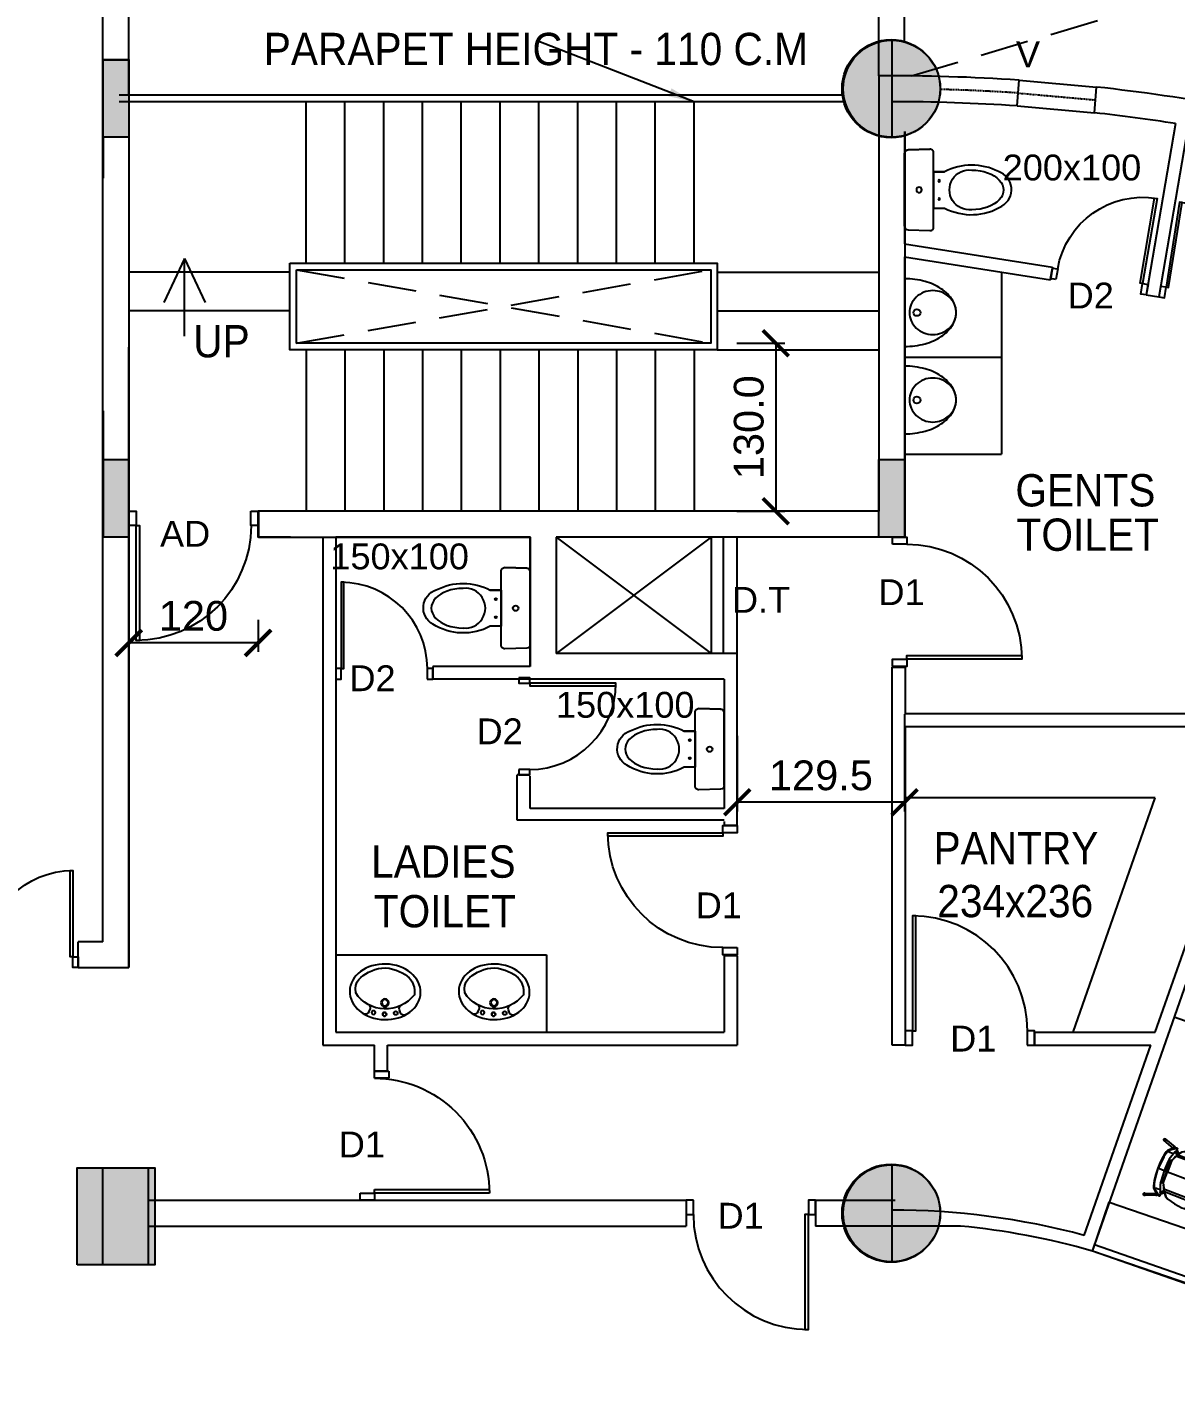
# Model space of a CAD drawing. Extents: x 53439 to 79867, y -144071 to -73305.
# Drawn here: x 71626 to 72514, y -97511 to -96467 of the extents above; entities that cross this region are included whole.
import ezdxf

# ---------------------------------------------------------------- set-up
doc = ezdxf.new("R2010")
doc.units = 0
doc.header["$LTSCALE"] = 0.1
doc.header["$MEASUREMENT"] = 0
doc.header["$PDMODE"] = 35
doc.header["$PDSIZE"] = -0.8
doc.linetypes.add('HIDDEN', pattern=[0.375, 0.25, -0.125])
doc.layers.get('0').update_dxf_attribs({"linetype": 'CONTINUOUS'})
doc.layers.get('DEFPOINTS').update_dxf_attribs({"linetype": 'CONTINUOUS'})
for name, color, linetype in [('DOOR', 30, 'CONTINUOUS'), ('HAT', 253, 'CONTINUOUS'), ('LAYER4', 130, 'CONTINUOUS'), ('SANI', 4, 'CONTINUOUS'), ('STAIR', 142, 'CONTINUOUS'), ('TEXT', 7, 'CONTINUOUS'), ('TEXT-3', 130, 'CONTINUOUS'), ('THIN_HA', 253, 'CONTINUOUS'), ('WALL', 6, 'CONTINUOUS'), ('WIN', 102, 'CONTINUOUS')]:
    doc.layers.add(name, color=color, linetype=linetype)
doc.styles.add('1MM', font='arial.ttf')
doc.styles.add('DIM', font='arial.ttf', dxfattribs={"width": 0.7, "height": 1})
doc.styles.add('DUTCH', font='arial.ttf')
doc.dimstyles.new('KRI', dxfattribs={"dimtxt": 23, "dimasz": 20, "dimexe": 7, "dimexo": 0, "dimgap": 9, "dimtad": 1, "dimdec": 1, "dimzin": 1, "dimtxsty": '1MM', "dimblk": 'ARCHTICK', "dimcen": 0.5, "dimclrd": 252, "dimclre": 252, "dimclrt": 7, "dimaunit": 1, "dimadec": 8, "dimazin": 3, "dimtfac": 1, "dimtdec": 1, "dimtmove": 0, "dimatfit": 3})

# ---------------------------------------------------------------- blocks, each defined once
blk = doc.blocks.new('A$C764D24B9')
at = {"layer": 'DOOR'}
for points in [[(0.056, 0.111), (0.083, 0.111), (0.083, 1), (0.056, 1)], [(0, 0), (0.056, 0), (0.056, 0.111), (0, 0.111)], [(0.944, 0), (1, 0), (1, 0.111), (0.944, 0.111)]]:
    blk.add_lwpolyline(points, close=True, dxfattribs=at)
blk.add_arc((0.056, 0.111), 0.889, 0, 90, dxfattribs=at)
blk = doc.blocks.new('_ARCHTICK')
at = {"layer": 'WALL', "color": 0, "const_width": 0.15}
blk.add_lwpolyline([(-0.5, -0.5), (0.5, 0.5)], dxfattribs=at)
blk = doc.blocks.new('*D256')
at = {"layer": 'DEFPOINTS', "color": 0, "linetype": 'CONTINUOUS', "ltscale": 0.1}
for p in [(72174.7, -96711.4), (72174.7, -96841.4, 0), (72204.7, -96841.4)]:
    blk.add_point(p, dxfattribs=at)
at = {"layer": 'STAIR', "color": 252, "linetype": 'CONTINUOUS', "ltscale": 0.1}
for p, q in [((72174.7, -96711.4), (72211.7, -96711.4)), ((72204.7, -96711.4), (72204.7, -96841.4)), ((72174.7, -96841.4), (72211.7, -96841.4))]:
    blk.add_line(p, q, dxfattribs=at)
at = {"layer": 'STAIR', "color": 252, "linetype": 'CONTINUOUS', "ltscale": 0.1, "xscale": 20, "yscale": 20, "zscale": 20}
for p, rotation in [((72204.7, -96711.4), 90), ((72204.7, -96841.4), 270)]:
    blk.add_blockref('_ARCHTICK', p, dxfattribs=dict(at, rotation=rotation))
at = {"layer": 'STAIR', "color": 7, "linetype": 'CONTINUOUS', "ltscale": 0.1, "insert": (72184, -96776.4), "char_height": 23, "attachment_point": 5, "rotation": 90, "style": '1MM'}
blk.add_mtext('130.0', dxfattribs=at)
blk = doc.blocks.new('*D255')
at = {"layer": 'DEFPOINTS', "color": 0, "linetype": 'CONTINUOUS', "ltscale": 0.1}
for p in [(72304.4, -96998.4), (72174.9, -97015.2), (72174.9, -97066.6)]:
    blk.add_point(p, dxfattribs=at)
at = {"layer": 'LAYER4', "color": 252, "linetype": 'CONTINUOUS', "ltscale": 0.1}
for p, q in [((72304.4, -96998.4), (72304.4, -97073.6)), ((72174.9, -97015.2), (72174.9, -97073.6)), ((72304.4, -97066.6), (72174.9, -97066.6))]:
    blk.add_line(p, q, dxfattribs=at)
at = {"layer": 'LAYER4', "color": 252, "linetype": 'CONTINUOUS', "ltscale": 0.1, "xscale": 20, "yscale": 20, "zscale": 20, "rotation": 180}
blk.add_blockref('_ARCHTICK', (72174.9, -97066.6), dxfattribs=at)
at = {"layer": 'LAYER4', "color": 252, "linetype": 'CONTINUOUS', "ltscale": 0.1, "xscale": 20, "yscale": 20, "zscale": 20}
blk.add_blockref('_ARCHTICK', (72304.4, -97066.6), dxfattribs=at)
at = {"layer": 'LAYER4', "color": 7, "linetype": 'CONTINUOUS', "ltscale": 0.1, "insert": (72239.7, -97045.9), "char_height": 23, "attachment_point": 5, "style": '1MM'}
blk.add_mtext('129.5', dxfattribs=at)
blk = doc.blocks.new('WC1')
at = {"layer": 'DOOR'}
for p, q in [((-29.34, -7.47), (-29.82, -22.73)), ((24.25, -5), (-26.8, -5))]:
    blk.add_line(p, q, dxfattribs=at)
for points in [[(26.8, -7.47), (27.27, -22.73, -0.423393), (24.73, -25.36), (-27.27, -25.36, -0.423393), (-29.82, -22.73), (-29.34, -7.47, -0.405093), (-26.8, -5), (24.25, -5, -0.405093), (26.8, -7.47, -0.407682)], [(11.45, -25.36), (11.45, -32.99, -0.265683), (10.03, -73.3, -0.649464), (-14.12, -70.89, -0.243179), (-13.99, -32.99), (-13.99, -25.36), (11.45, -25.36)], [(12.64, -52.05, 1.119632), (-15.19, -52.05, 17.71796)]]:
    blk.add_lwpolyline(points, format="xyb", dxfattribs=at)
blk.add_lwpolyline([(-13.99, -25.36), (-13.99, -32.99)], dxfattribs=at)
for centre, radius in [((-1.27, -15.18), 1.91), ((-7.63, -29.17), 0.636), ((5.09, -29.17), 0.636)]:
    blk.add_circle(centre, radius, dxfattribs=at)
blk.add_arc((-26.8, -7.54), 2.54, 90, 178.21009, dxfattribs=at)
blk.add_ellipse((-1.27, -52.05), major_axis=(0, -22.36), ratio=0.622298, start_param=4.712389, end_param=7.853982, dxfattribs=at)
blk = doc.blocks.new('WB5')
at = {"layer": 'DOOR'}
for p, q in [((4.71, 11.27), (6.8, 10.48)), ((5.27, -11.02), (7.32, -10.13))]:
    blk.add_line(p, q, dxfattribs=at)
for points in [[(2.4, 0.06, 1), (5.04, 0.13, 1)], [(3.25, 7.88, 1), (5.88, 7.94, 1)], [(3.64, -7.7, -1), (6.27, -7.64, -1)]]:
    blk.add_lwpolyline(points, format="xyb", close=True, dxfattribs=at)
for centre, radius in [((3.72, 0.09), 1.32), ((11.83, 0.3), 2.73), ((11.83, 0.3), 2.19)]:
    blk.add_circle(centre, radius, dxfattribs=at)
for centre, radius, start, end in [((32.61, 0.81), 25.18, 127.66927, 236.44999), ((18.23, 19.43), 1.66, 91.59759, 127.66927), ((5.58, 13.6), 2.49, 151.64028, 249.46494), ((7.68, 12.82), 2.49, 249.46494, 334.30149), ((6.25, -13.3), 2.49, 113.40408, 211.22873), ((8.31, -12.42), 2.49, 28.56753, 113.40408)]:
    blk.add_arc(centre, radius, start, end, dxfattribs=at)
blk.add_ellipse((19.5, 0.49), major_axis=(-0.62, 24.89), ratio=0.783308, dxfattribs=at)
blk.add_open_spline([(18.69, -20.17), (23.47, -20.61), (25.03, -20), (30.79, -16.38), (34.29, -10.78), (37.32, 2.31), (34.9, 9.5), (28.85, 18.72), (25.01, 21.28), (18.19, 21.09)], degree=3, knots=[3.262053, 3.262053, 3.262053, 3.262053, 3.577225, 3.577225, 4.479784, 4.479784, 5.382343, 5.382343, 6.141594, 6.141594, 6.141594, 6.141594], dxfattribs=at)
blk = doc.blocks.new('YTTU')
at = {"layer": 'THIN_HA', "linetype": 'CONTINUOUS', "ltscale": 0.1}
blk.add_hatch(color=2, dxfattribs=at).paths.add_polyline_path([(-6879.58, -1156.369), (-6878.83, -1156.369), (-6878.83, -1156.969), (-6879.58, -1156.969)])
at = {"layer": 'THIN_HA', "color": 2, "linetype": 'CONTINUOUS', "ltscale": 0.1}
blk.add_lwpolyline([(-6879.58, -1156.369), (-6878.83, -1156.369), (-6878.83, -1156.969), (-6879.58, -1156.969)], close=True, dxfattribs=at)
blk = doc.blocks.new('HYTYH')
at = {"layer": 'THIN_HA', "linetype": 'CONTINUOUS', "ltscale": 0.1}
h = blk.add_hatch(color=2, dxfattribs=at)
edge = h.paths.add_edge_path()
edge.add_arc((-6799.484, -1136.619), 0.38, 0, 360)
for points in [[(-6805.579, -1136.394), (-6805.379, -1136.394), (-6805.379, -1136.994), (-6805.579, -1136.994)], [(-6805.579, -1139.488), (-6805.379, -1139.488), (-6805.379, -1140.088), (-6805.579, -1140.088)], [(-6799.579, -1139.488), (-6799.379, -1139.488), (-6799.379, -1140.088), (-6799.579, -1140.088)]]:
    blk.add_hatch(color=2, dxfattribs=at).paths.add_polyline_path(points)
h = blk.add_hatch(color=2, dxfattribs=at)
edge = h.paths.add_edge_path()
edge.add_arc((-6799.484, -1145.319), 0.38, 0, 360)
at = {"layer": 'THIN_HA', "color": 2, "linetype": 'CONTINUOUS', "ltscale": 0.1}
for points in [[(-6805.579, -1136.394), (-6805.379, -1136.394), (-6805.379, -1136.994), (-6805.579, -1136.994)], [(-6805.579, -1139.488), (-6805.379, -1139.488), (-6805.379, -1140.088), (-6805.579, -1140.088)], [(-6799.579, -1139.488), (-6799.379, -1139.488), (-6799.379, -1140.088), (-6799.579, -1140.088)]]:
    blk.add_lwpolyline(points, close=True, dxfattribs=at)
for centre in [(-6799.484, -1136.619), (-6799.484, -1145.319)]:
    blk.add_circle(centre, 0.38, dxfattribs=at)
at = {"layer": 'THIN_HA', "color": 2, "linetype": 'CONTINUOUS', "rotation": 90}
blk.add_blockref('YTTU', (-7962.148, 5733.861), dxfattribs=at)
blk = doc.blocks.new('UR1P')
at = {"layer": 'SANI'}
for points in [[(-29.7, 0, 0.066402), (-27.3, -18, 0.078959), (-21, -32, 0.107161), (-10.6, -42.2, 0.141785), (0, -45.2, 0.141785), (10.6, -42.2, 0.107161), (21, -32, 0.078959), (27.3, -18, 0.066402), (29.7, 0)], [(0, -45.2, 0.104192), (7.3, -43.7, 0.100673), (13.6, -39.2, 0.096065), (17.8, -32.6, 0.093043), (19.3, -24.7, 0.093043), (17.8, -16.8, 0.096065), (13.6, -10.2, 0.100673), (7.3, -5.7, 0.104192), (0, -4.2, 0.104192), (-7.3, -5.7, 0.100673), (-13.6, -10.2, 0.096065), (-17.8, -16.8, 0.093043), (-19.3, -24.7, 0.093043), (-17.8, -32.6, 0.096065), (-13.6, -39.2, 0.100673), (-7.3, -43.7, 0.104192)]]:
    blk.add_lwpolyline(points, format="xyb", close=True, dxfattribs=at)
blk.add_circle((0, -10.8), 2.97, dxfattribs=at)
blk = doc.blocks.new('*D246')
at = {"layer": 'DEFPOINTS', "color": 0, "linetype": 'CONTINUOUS', "ltscale": 0.1}
for p in [(71704.4, -96925.4), (71804.4, -96925.4), (71704.4, -96943.3)]:
    blk.add_point(p, dxfattribs=at)
at = {"layer": 'HAT', "color": 252, "ltscale": 0.1}
for p, q in [((71704.4, -96925.4), (71704.4, -96950.3)), ((71804.4, -96925.4), (71804.4, -96950.3)), ((71804.4, -96943.3), (71704.4, -96943.3))]:
    blk.add_line(p, q, dxfattribs=at)
at = {"layer": 'HAT', "color": 252, "linetype": 'CONTINUOUS', "ltscale": 0.1, "xscale": 20, "yscale": 20, "zscale": 20, "rotation": 180}
blk.add_blockref('_ARCHTICK', (71704.4, -96943.3), dxfattribs=at)
at = {"layer": 'HAT', "color": 252, "linetype": 'CONTINUOUS', "ltscale": 0.1, "xscale": 20, "yscale": 20, "zscale": 20}
blk.add_blockref('_ARCHTICK', (71804.4, -96943.3), dxfattribs=at)
at = {"layer": 'HAT', "color": 7, "linetype": 'CONTINUOUS', "ltscale": 0.1, "insert": (71754.4, -96922.5), "char_height": 23, "attachment_point": 5, "style": '1MM'}
blk.add_mtext('120', dxfattribs=at)
blk = doc.blocks.new('A$C743E0E8D')
at = {"layer": 'WALL', "color": 7, "linetype": 'CONTINUOUS', "ltscale": 0.1}
for p, q in [((-120, 0), (0, 0)), ((-120, -60), (-120, 0)), ((0, -60), (-120, -60)), ((-40, -150), (-40, -60)), ((0, -60), (0, -150)), ((0, -150), (-40, -150))]:
    blk.add_line(p, q, dxfattribs=at)
blk = doc.blocks.new('A$C41B10BC9')
at = {"color": 7, "linetype": 'CONTINUOUS'}
for points in [[(-5.68, 9.37), (-5.71, 9.58), (-5.54, 9.7), (-5.41, 9.61)], [(-5.71, 9.4), (-5.68, 9.4), (-5.68, 9.37)], [(-5.63, 9.32), (-5.68, 9.37), (-5.71, 9.37)], [(-5.68, 9.37), (-5.25, 8.85), (-5.25, 8.85)], [(-5.49, 9.7), (-5.54, 9.7), (-5.54, 9.7)], [(-5.08, 9.2), (-5.54, 9.7), (-5.54, 9.7)], [(-5.49, 9.7), (-5.51, 9.71), (-5.51, 9.71)], [(-5.41, 9.66), (-5.46, 9.66), (-5.46, 9.66)], [(-5.41, 9.61), (-5.43, 9.63), (-5.43, 9.63)], [(-4.95, 9.1), (-5.41, 9.61), (-5.41, 9.61)], [(-5.08, 9.2), (-5.25, 9.07), (-5.25, 8.85)], [(-5.25, 8.85), (-5.16, 8.82), (-5.03, 8.69), (-4.65, 8.34)], [(-4.95, 9.1), (-5.08, 9.2), (-5.08, 9.2)], [(-4.4, 8.6), (-4.78, 8.98), (-4.91, 9.07), (-4.95, 9.1)], [(-3.29, 0.51), (-3.38, 9.15), (-3.94, 8.94)], [(0, 9.53), (-0.08, 9.53), (-1.56, 9.45), (-3.04, 9.23), (-3.38, 9.15)], [(2.6, 0.13), (2.42, 0), (0, 0), (0, 4.78), (0, 7.2), (0, 9.53), (0.08, 9.53), (1.57, 9.45), (3.06, 9.23), (3.52, 9.15)], [(3.44, 0.6), (3.52, 9.15), (3.86, 8.98)], [(4.96, 9.1), (4.91, 9.07), (4.8, 8.98), (4.42, 8.6)], [(4.67, 8.34), (5.1, 8.69), (5.18, 8.82), (5.26, 8.85)], [(5.43, 9.61), (4.96, 9.1), (4.96, 9.1)], [(4.96, 9.1), (5.1, 9.2), (5.1, 9.2)], [(5.1, 9.2), (5.56, 9.7), (5.56, 9.7)], [(5.1, 9.2), (5.26, 9.07), (5.26, 8.85)], [(5.26, 8.85), (5.68, 9.37), (5.68, 9.37)], [(5.38, 9.58), (5.38, 9.61), (5.43, 9.66)], [(5.38, 9.61), (5.43, 9.66), (5.43, 9.61)], [(5.43, 9.61), (5.41, 9.63), (5.41, 9.63)], [(5.56, 9.7), (5.43, 9.61), (5.43, 9.61)], [(5.68, 9.37), (5.73, 9.58), (5.56, 9.7)], [(5.59, 9.7), (5.56, 9.7), (5.56, 9.7)], [(5.59, 9.7), (5.59, 9.71), (5.59, 9.71)], [(5.68, 9.66), (5.64, 9.7), (5.64, 9.7)], [(-5.54, 5.51), (-5.56, 5.53), (-5.56, 5.53)], [(-5.54, 5.51), (-5.56, 5.53), (-5.56, 5.53)], [(-5.54, 5.51), (-5.56, 5.53), (-5.56, 5.53)], [(-5.54, 5.51), (-5.56, 5.53), (-5.56, 5.53)], [(-5.16, 7.58), (-5.38, 7.11), (-5.49, 6.57), (-5.54, 5.51)], [(-5.54, 5.08), (-5.54, 5.51), (-5.54, 5.51)], [(-5.16, 7.63), (-5.16, 7.58), (-5.16, 7.58)], [(5.18, 7.58), (5.13, 7.66), (5.13, 7.66)], [(5.18, 7.58), (5.18, 7.63), (5.18, 7.63)], [(5.56, 5.51), (5.51, 6.52), (5.21, 7.5)], [(5.56, 5.51), (5.54, 5.53), (5.54, 5.53)], [(5.56, 5.51), (5.54, 5.53), (5.54, 5.53)], [(5.56, 5.51), (5.54, 5.53), (5.54, 5.53)], [(5.56, 5.51), (5.56, 5.08), (5.56, 5.08)], [(-5.54, 5.08), (-5.56, 5.1), (-5.56, 5.1)], [(-4.91, 1.9), (-5.33, 3.47), (-5.54, 5.08)], [(5.56, 5.08), (5.34, 3.47), (4.91, 1.9)], [(5.56, 5.08), (5.54, 5.1), (5.54, 5.1)], [(-4.91, 1.9), (-4.91, 1.92), (-4.91, 1.92)], [(-4.15, 0.93), (-4.62, 1.36), (-4.91, 1.87), (-4.91, 1.9)], [(-4.86, 0.25), (-4.91, 0.08), (-4.91, 0.08)], [(-4.86, 0.25), (-4.91, 0.08), (-4.91, 0.08)], [(-4.91, 0.08), (-4.86, 0.25), (-4.86, 0.25)], [(-4.86, 0.22), (-4.91, 0), (-4.91, 0)], [(-4.91, 0.08), (-4.91, 0.1), (-4.91, 0.1)], [(-4.91, 0.08), (-4.91, 0), (-4.91, 0)], [(-4.91, 0), (-4.81, -0.13), (-4.62, -0.46)], [(-4.1, -0.98), (-4.57, -0.33), (-4.86, 0.22), (-4.86, 0.25), (-4.88, 0.26), (-4.81, 0.3), (-4.65, 0.3), (-4.4, 0.22), (-4.1, 0.05)], [(-4.86, 0.25), (-4.88, 0.26), (-4.88, 0.26)], [(-3.72, -0.08), (-4.27, 0.13), (-4.53, 0.22), (-4.65, 0.3)], [(-4.1, 0.73), (-4.57, 0.25), (-4.57, 0.25)], [(-4.19, 0.08), (-3.86, 0.43), (-3.86, 0.43)], [(-4.1, 0.98), (-4.15, 0.93), (-4.15, 0.93)], [(-3.29, 0.46), (-4.15, 0.93), (-4.15, 0.93)], [(-3.97, 0.84), (-4.1, 0.73), (-4.1, 0.73)], [(-3.97, 0.63), (-4.02, 0.63), (-4.02, 0.68), (-4.05, 0.68), (-4.05, 0.73), (-4.1, 0.73)], [(-3.86, 0.43), (-3.86, 0.46), (-3.89, 0.51), (-3.94, 0.55), (-3.94, 0.6), (-3.97, 0.63)], [(-3.86, 0.43), (-3.64, 0.63), (-3.64, 0.63)], [(-2.58, 0.13), (-3.29, 0.51), (-3.81, 0.81)], [(-2.8, 0.25), (-3.29, 0.46), (-3.29, 0.46)], [(-2.8, 0.25), (-2.7, 0.22), (-2.7, 0.22)], [(0, 0), (0, -0.03), (-2.37, -0.03), (-2.58, 0.13)], [(-2.23, -0.3), (-2.42, 0), (-2.42, 0)], [(2.3, -0.13), (2.42, 0), (2.3, -0.17)], [(2.6, 0.13), (3.44, 0.6), (3.77, 0.76)], [(2.71, 0.22), (2.85, 0.25), (2.85, 0.25)], [(4.15, 0.93), (3.31, 0.46), (2.85, 0.25)], [(3.66, 0.63), (3.86, 0.43), (3.86, 0.43)], [(4.62, 0.3), (4.2, 0.08), (3.69, -0.13)], [(3.99, 0.63), (3.94, 0.6), (3.94, 0.55), (3.9, 0.51), (3.86, 0.46), (3.86, 0.43)], [(3.86, 0.43), (4.24, 0.08), (4.24, 0.08)], [(4.12, 0.73), (3.99, 0.84), (3.99, 0.84)], [(4.12, 0.73), (4.07, 0.68), (4.04, 0.63), (3.99, 0.63)], [(4.15, 0.93), (4.12, 0.98), (4.12, 0.98)], [(4.58, 0.25), (4.12, 0.73), (4.12, 0.73)], [(4.62, 0.3), (4.83, 0.3), (4.88, 0.25), (4.86, 0.26), (4.88, 0.22), (4.58, -0.33), (4.12, -0.98)], [(4.15, 0.93), (4.62, 1.36), (4.91, 1.87), (4.91, 1.9)], [(4.91, 0), (4.83, -0.13), (4.62, -0.46)], [(4.88, 0.25), (4.86, 0.26), (4.86, 0.26)], [(4.91, 0.08), (4.88, 0.25), (4.88, 0.25)], [(4.88, 0.22), (4.91, 0), (4.91, 0)], [(4.91, 1.9), (4.91, 1.92), (4.91, 1.92)], [(4.91, 0.08), (4.91, 0.1), (4.91, 0.1)], [(4.91, 0), (4.91, 0.08), (4.91, 0.08)], [(-5.84, -2.58), (-5.84, -2.63), (-5.84, -2.63)], [(-5, -0.33), (-5.79, -2.58), (-5.79, -2.58)], [(-5.71, -2.45), (-5.76, -2.5), (-5.79, -2.55), (-5.79, -2.58), (-5.79, -2.63), (-5.79, -2.66), (-5.79, -2.71), (-5.76, -2.75), (-5.71, -2.8), (-5.68, -2.8), (-5.63, -2.8), (-5.59, -2.8), (-5.54, -2.8), (-5.49, -2.8), (-5.49, -2.75), (-5.46, -2.71), (-5.46, -2.66), (-5.41, -2.63), (-5.46, -2.58), (-5.46, -2.55)], [(-5.46, -2.71), (-4.65, -0.46), (-4.65, -0.46)], [(-4.86, -0.03), (-5, -0.33), (-5, -0.33)], [(-4.78, -0.22), (-4.81, -0.25), (-4.86, -0.33), (-4.91, -0.38), (-4.91, -0.43), (-4.95, -0.46), (-4.95, -0.51)], [(-4.65, -0.46), (-4.65, -0.43), (-4.65, -0.43)], [(-2.45, -1.82), (-2.99, -1.69), (-3.51, -1.57), (-3.86, -1.39), (-4.1, -1.19), (-4.4, -0.81), (-4.62, -0.46)], [(-3.81, -1.22), (-4.1, -0.98), (-4.1, -0.98)], [(-4.1, -1.19), (-4.1, -0.98), (-4.1, -0.98)], [(-3.72, -0.13), (-3.72, -0.25), (-3.76, -0.51), (-3.76, -0.81), (-3.81, -1.22)], [(-3.81, -1.22), (-3.21, -1.44), (-2.45, -1.65), (-1.22, -1.77), (0, -1.87)], [(-2.42, -0.55), (-2.45, -0.51), (-2.58, -0.46), (-2.75, -0.43), (-3.76, -0.08)], [(-3.76, -0.08), (-3.72, -0.13), (-3.72, -0.13)], [(0, -0.63), (-2.23, -0.55), (-2.5, -0.55)], [(-2.45, -1.82), (-2.45, -1.65), (-2.45, -1.65)], [(0, -1.99), (-1.22, -1.95), (-2.45, -1.82)], [(-2.37, -0.03), (-2.28, -0.13), (-2.28, -0.13)], [(0, -0.63), (0, -0.6), (0, -0.43), (0, -0.17), (-2.28, -0.13)], [(-2.28, -0.13), (-2.2, -0.43), (-2.2, -0.46), (-2.23, -0.55)], [(-2.28, -0.13), (-2.23, -0.3), (-2.2, -0.51)], [(0, -0.63), (-2.23, -0.55), (-2.25, -0.55)], [(-2.2, -0.46), (-2.2, -0.43), (-2.2, -0.43)], [(0, -0.03), (0, -0.17), (0, -0.17)], [(3.69, -0.13), (2.8, -0.43), (2.42, -0.51), (1.95, -0.6), (0, -0.68)], [(2.25, -0.55), (2.2, -0.46), (2.2, -0.43), (2.3, -0.13), (0, -0.17)], [(4.62, -0.46), (4.42, -0.81), (4.12, -1.19), (3.86, -1.39), (3.52, -1.57), (3.01, -1.69), (2.47, -1.82), (1.24, -1.95), (0, -1.99)], [(2.2, -0.55), (0, -0.6), (0, -0.6)], [(2.08, -0.55), (0, -0.63), (0, -0.68), (0, -0.76), (0, -0.98), (0, -1.27), (0, -1.49), (0, -1.6), (0, -1.87)], [(3.74, -1.27), (3.18, -1.49), (2.47, -1.65), (1.24, -1.77), (0, -1.87)], [(0, -1.87), (0, -1.99), (0, -1.99)], [(2.2, -0.51), (2.25, -0.3), (2.3, -0.13)], [(2.2, -0.46), (2.2, -0.43), (2.2, -0.43)], [(2.3, -0.17), (2.25, -0.3), (2.25, -0.3)], [(2.47, -1.65), (2.47, -1.82), (2.47, -1.82)], [(3.69, -0.13), (3.66, -0.25), (3.69, -0.51), (3.69, -0.84), (3.74, -1.27)], [(3.69, -0.13), (3.67, -0.12), (3.67, -0.12)], [(3.74, -1.27), (3.94, -1.14), (4.12, -0.98)], [(4.12, -0.98), (4.12, -1.19), (4.12, -1.19)], [(4.67, -0.43), (4.67, -0.46), (4.67, -0.46)], [(4.67, -0.46), (5.48, -2.71), (5.48, -2.71)], [(4.8, -0.22), (4.83, -0.25), (4.88, -0.33), (4.91, -0.38), (4.91, -0.43), (4.96, -0.46), (5, -0.51)], [(5.05, -0.33), (4.88, -0.03), (4.88, -0.03)], [(5.81, -2.58), (5.05, -0.33), (5.05, -0.33)], [(5.48, -2.71), (5.51, -2.75), (5.56, -2.8), (5.59, -2.8), (5.64, -2.8), (5.68, -2.8), (5.73, -2.8), (5.77, -2.75), (5.81, -2.71), (5.81, -2.66), (5.86, -2.63), (5.81, -2.58), (5.81, -2.55), (5.77, -2.5), (5.73, -2.45)], [(5.86, -2.63), (5.86, -2.58), (5.86, -2.58)], [(-5.41, -2.66), (-5.41, -2.71), (-5.46, -2.75), (-5.49, -2.8), (-5.49, -2.83), (-5.54, -2.83), (-5.59, -2.83), (-5.63, -2.88), (-5.68, -2.83), (-5.71, -2.83), (-5.76, -2.83), (-5.79, -2.8), (-5.79, -2.75), (-5.84, -2.71), (-5.86, -2.7)], [(-5.84, -2.71), (-5.71, -2.83), (-5.49, -2.8)], [(-5.46, -2.75), (-5.48, -2.75), (-5.48, -2.75)], [(-5.41, -2.66), (-5.41, -2.71), (-5.46, -2.71)], [(5.48, -2.75), (5.46, -2.75), (5.46, -2.75)], [(5.56, -2.83), (5.68, -2.88), (5.73, -2.83), (5.86, -2.66)], [(5.68, -2.88), (5.68, -2.83), (5.68, -2.83)], [(5.73, -2.83), (5.71, -2.83), (5.71, -2.83)]]:
    blk.add_lwpolyline(points, dxfattribs=at)
for points in [[(-5.68, 9.37), (-5.68, 9.37)], [(-5.54, 5.08), (-5.54, 5.51), (-5.49, 6.49), (-5.25, 7.41), (-4.73, 8.26), (-4.4, 8.6), (-4.02, 8.9), (-3.94, 8.94), (-3.81, 0.81), (-4.1, 0.98), (-4.57, 1.36), (-4.91, 1.9), (-5.33, 3.47)], [(5.56, 5.08), (5.34, 3.47), (4.91, 1.9), (4.58, 1.36), (4.12, 0.98), (3.77, 0.76), (3.86, 8.98), (4.04, 8.9), (4.42, 8.6), (4.75, 8.26), (5.26, 7.41), (5.51, 6.49), (5.56, 5.51), (5.54, 5.53)], [(5.68, 9.37), (5.68, 9.37)], [(4.88, 0.25), (4.91, 0.08)], [(-5.76, -2.63), (-5.76, -2.58), (-5.76, -2.55), (-5.76, -2.5), (-5.71, -2.45), (-5.68, -2.45), (-5.63, -2.42), (-5.59, -2.45), (-5.54, -2.45), (-5.49, -2.45), (-5.49, -2.5), (-5.46, -2.5), (-5.46, -2.55), (-5.46, -2.58), (-5.46, -2.63), (-5.46, -2.66), (-5.49, -2.71), (-5.54, -2.75), (-5.59, -2.75), (-5.63, -2.75), (-5.68, -2.75), (-5.71, -2.71), (-5.76, -2.66)], [(0, -0.63), (0, -0.63)], [(5.64, -2.75), (5.59, -2.75), (5.56, -2.75), (5.51, -2.71), (5.51, -2.66), (5.48, -2.66), (5.48, -2.63), (5.48, -2.58), (5.48, -2.55), (5.48, -2.5), (5.51, -2.5), (5.56, -2.45), (5.59, -2.45), (5.64, -2.42), (5.68, -2.45), (5.73, -2.45), (5.77, -2.5), (5.77, -2.55), (5.81, -2.58), (5.81, -2.63), (5.77, -2.66), (5.77, -2.71), (5.73, -2.71), (5.68, -2.75)], [(5.68, -2.83), (5.68, -2.83)]]:
    blk.add_lwpolyline(points, close=True, dxfattribs=at)
for points in [[(-5.51, 9.7), (-5.61, 9.71), (-5.71, 9.66), (-5.74, 9.58), (-5.74, 9.58), (-5.77, 9.5), (-5.74, 9.38), (-5.66, 9.35)], [(-5.51, 9.7), (-5.61, 9.71), (-5.69, 9.68), (-5.73, 9.6), (-5.73, 9.6), (-5.77, 9.53), (-5.76, 9.43), (-5.69, 9.37)], [(-5.51, 9.7), (-5.59, 9.71), (-5.69, 9.68), (-5.73, 9.61), (-5.73, 9.61), (-5.77, 9.53), (-5.76, 9.45), (-5.71, 9.38)], [(-5.43, 9.65), (-5.48, 9.7), (-5.54, 9.71), (-5.61, 9.7), (-5.61, 9.7), (-5.68, 9.68), (-5.73, 9.63), (-5.74, 9.56)], [(5.73, 9.46), (5.74, 9.55), (5.71, 9.63), (5.63, 9.68), (5.63, 9.68), (5.54, 9.71), (5.46, 9.7), (5.39, 9.65)], [(5.63, 9.35), (5.69, 9.38), (5.73, 9.45), (5.73, 9.53), (5.73, 9.53), (5.71, 9.61), (5.66, 9.68), (5.59, 9.7)], [(5.66, 9.37), (5.71, 9.4), (5.74, 9.48), (5.73, 9.55), (5.73, 9.55), (5.71, 9.61), (5.66, 9.68), (5.59, 9.7)], [(5.68, 9.38), (5.73, 9.43), (5.74, 9.5), (5.71, 9.56), (5.71, 9.56), (5.69, 9.63), (5.64, 9.68), (5.59, 9.7)], [(-5.82, -2.55), (-5.86, -2.6), (-5.84, -2.66), (-5.81, -2.71), (-5.81, -2.71), (-5.77, -2.76), (-5.71, -2.8), (-5.64, -2.8)], [(-4.98, -0.5), (-4.95, -0.53), (-4.86, -0.56), (-4.81, -0.55), (-4.81, -0.55), (-4.75, -0.53), (-4.68, -0.5), (-4.67, -0.43)], [(4.63, -0.43), (4.67, -0.5), (4.72, -0.53), (4.78, -0.55), (4.78, -0.55), (4.85, -0.56), (4.91, -0.53), (4.95, -0.5)], [(5.63, -2.8), (5.68, -2.8), (5.74, -2.76), (5.77, -2.71), (5.77, -2.71), (5.81, -2.66), (5.82, -2.6), (5.81, -2.55)], [(5.64, -2.8), (5.71, -2.78), (5.76, -2.75), (5.79, -2.7), (5.79, -2.7), (5.81, -2.63), (5.81, -2.56), (5.79, -2.52)], [(5.64, -2.8), (5.71, -2.78), (5.76, -2.75), (5.77, -2.7), (5.77, -2.7), (5.81, -2.66), (5.82, -2.6), (5.79, -2.55)], [(5.64, -2.83), (5.71, -2.83), (5.76, -2.8), (5.77, -2.75), (5.77, -2.75), (5.81, -2.7), (5.82, -2.65), (5.79, -2.58)], [(-5.82, -2.66), (-5.81, -2.75), (-5.73, -2.8), (-5.64, -2.8), (-5.64, -2.8), (-5.56, -2.8), (-5.48, -2.73), (-5.46, -2.65)], [(-5.82, -2.66), (-5.81, -2.73), (-5.74, -2.8), (-5.66, -2.8), (-5.66, -2.8), (-5.58, -2.8), (-5.49, -2.75), (-5.48, -2.68)], [(-5.82, -2.7), (-5.81, -2.78), (-5.74, -2.83), (-5.66, -2.83), (-5.66, -2.83), (-5.58, -2.85), (-5.49, -2.8), (-5.48, -2.71)], [(5.43, -2.65), (5.43, -2.7), (5.44, -2.75), (5.49, -2.8), (5.49, -2.8), (5.54, -2.83), (5.59, -2.85), (5.66, -2.83)]]:
    blk.add_open_spline(points, degree=3, knots=[0, 0, 0, 0, 0.125, 0.125, 0.125, 0.125001, 1, 1, 1, 1], dxfattribs=at)
for points in [[(-5.74, 9.56), (-5.76, 9.5), (-5.74, 9.43), (-5.71, 9.38)], [(-5.39, 9.58), (-5.41, 9.65), (-5.46, 9.68), (-5.51, 9.7)], [(-5.41, 9.63), (-5.44, 9.66), (-5.48, 9.68), (-5.51, 9.7)], [(-5.43, 9.65), (-5.44, 9.66), (-5.48, 9.68), (-5.51, 9.7)], [(-5.39, 9.58), (-5.39, 9.61), (-5.41, 9.63), (-5.43, 9.65)], [(-5.1, 9.2), (-4.88, 9), (-4.67, 8.79), (-4.45, 8.59)], [(4.45, 8.62), (4.67, 8.84), (4.88, 9.03), (5.1, 9.25)], [(5.59, 9.7), (5.49, 9.71), (5.39, 9.68), (5.36, 9.6)], [(5.59, 9.7), (5.51, 9.71), (5.44, 9.7), (5.39, 9.65)], [(5.59, 9.7), (5.53, 9.71), (5.46, 9.7), (5.41, 9.66)], [(5.63, 9.35), (5.64, 9.35), (5.66, 9.37), (5.68, 9.38)], [(5.68, 9.38), (5.69, 9.4), (5.71, 9.43), (5.73, 9.46)], [(-4, 0.65), (-4.15, 0.51), (-4.29, 0.38), (-4.43, 0.23)], [(4.4, 0.22), (4.27, 0.36), (4.12, 0.51), (3.97, 0.66)], [(-5.79, -2.52), (-5.84, -2.56), (-5.86, -2.65), (-5.82, -2.7)], [(-5.81, -2.52), (-5.84, -2.56), (-5.84, -2.61), (-5.82, -2.66)], [(-5.82, -2.55), (-5.84, -2.58), (-5.84, -2.61), (-5.82, -2.66)], [(-5.82, -2.58), (-5.84, -2.61), (-5.84, -2.66), (-5.82, -2.7)], [(-5.79, -2.52), (-5.81, -2.53), (-5.82, -2.56), (-5.82, -2.58)], [(-5.03, -0.3), (-5.05, -0.36), (-5.03, -0.45), (-4.98, -0.5)], [(5, -0.5), (5.05, -0.45), (5.06, -0.36), (5.03, -0.3)], [(5.84, -2.58), (5.82, -2.56), (5.82, -2.53), (5.81, -2.52)], [(5.86, -2.66), (5.86, -2.61), (5.84, -2.56), (5.81, -2.52)], [(-5.84, -2.66), (-5.84, -2.66), (-5.84, -2.66), (-5.84, -2.65)], [(-5.66, -2.8), (-5.58, -2.8), (-5.49, -2.75), (-5.48, -2.66)], [(5.43, -2.65), (5.43, -2.66), (5.43, -2.68), (5.44, -2.71)], [(5.43, -2.65), (5.44, -2.75), (5.56, -2.81), (5.66, -2.8)], [(5.44, -2.66), (5.46, -2.75), (5.54, -2.8), (5.63, -2.8)], [(5.44, -2.66), (5.48, -2.76), (5.56, -2.81), (5.66, -2.8)], [(5.44, -2.71), (5.48, -2.8), (5.56, -2.85), (5.66, -2.83)], [(5.64, -2.83), (5.73, -2.81), (5.79, -2.75), (5.81, -2.66)], [(5.68, -2.81), (5.68, -2.8), (5.68, -2.8), (5.68, -2.8)]]:
    blk.add_open_spline(points, degree=3, dxfattribs=at)

msp = doc.modelspace()

# ---------------------------------------------------------------- hatches: boundary and pattern name
at = {"layer": 'LAYER4', "linetype": 'CONTINUOUS', "ltscale": 0.1}
h = msp.add_hatch(color=7, dxfattribs=at)
edge = h.paths.add_edge_path()
edge.add_arc((72294.43, -96514.55), 37.5, 0, 360)
for color, points in [(256, [(71684.45, -96552.05), (71684.45, -96492.05), (71704.45, -96492.05), (71704.45, -96552.05)]), (256, [(72284.43, -96861.42), (72284.43, -96801.42), (72304.43, -96801.42), (72304.43, -96861.42)]), (256, [(72284.49, -96861.42), (72284.49, -96801.42), (72304.49, -96801.42), (72304.49, -96861.42)]), (7, [(71684.45, -97349.55), (71719.45, -97349.55), (71719.45, -97424.55), (71684.45, -97424.55)])]:
    msp.add_hatch(color=color, dxfattribs=at).paths.add_polyline_path(points)
h = msp.add_hatch(color=7, dxfattribs=at)
edge = h.paths.add_edge_path()
edge.add_arc((72294.43, -97384.55), 37.5, 0, 360)
h = msp.add_hatch(color=7, dxfattribs=at)
edge = h.paths.add_edge_path()
edge.add_arc((72294.43, -97384.55), 37.5, 0, 360)

# ---------------------------------------------------------------- linework, layer by layer
at = {"layer": 'DOOR', "linetype": 'HIDDEN', "ltscale": 1500}
for p, q in [((72309.74, -96504.63), (72809.61, -96355.43)), ((71834.06, -96711.42, -7.12), (72154.49, -96654.55, -7.12)), ((71834.06, -96654.55, -7.12), (72154.49, -96711.42, -7.12))]:
    msp.add_line(p, q, dxfattribs=at)
at = {"layer": 'DOOR'}
for p, q in [((71894.43, -97280.1, 0), (71894.43, -97274.55, 0)), ((71894.43, -97274.55, 0), (71905.54, -97274.55, 0)), ((71905.54, -97280.1, 0), (71894.43, -97280.1, 0)), ((71905.54, -97274.55, 0), (71905.54, -97280.1, 0)), ((71894.43, -97368.99, 0), (71894.43, -97366.21, 0)), ((71894.43, -97366.21, 0), (71983.31, -97366.21, 0)), ((71883.31, -97374.55, 0), (71883.31, -97368.99, 0)), ((71883.31, -97368.99, 0), (71894.43, -97368.99, 0)), ((71894.43, -97374.55, 0), (71883.31, -97374.55, 0)), ((71983.31, -97368.99, 0), (71894.43, -97368.99, 0)), ((71894.43, -97368.99, 0), (71894.43, -97374.55, 0))]:
    msp.add_line(p, q, dxfattribs=at)
at = {"layer": 'DOOR', "linetype": 'CONTINUOUS', "ltscale": 0.1, "elevation": -7.12}
for points in [[(71829.06, -96649.55), (72159.49, -96649.55), (72159.49, -96716.42), (71829.06, -96716.42)], [(71834.06, -96654.55), (72154.49, -96654.55), (72154.49, -96711.42), (71834.06, -96711.42)]]:
    msp.add_lwpolyline(points, close=True, dxfattribs=at)
at = {"layer": 'DOOR', "extrusion": (0, 0, -1)}
msp.add_ellipse((71894.43, -97368.99, 0), major_axis=(62.85, 62.85), ratio=1, start_param=-0.7853982, end_param=0.7853982, dxfattribs=at)
at = {"layer": 'LAYER4', "linetype": 'CONTINUOUS', "ltscale": 0.1}
for p, q in [((72379.43, -96656.51), (72379.43, -96797.31)), ((72304.88, -96722.31), (72379.43, -96722.31)), ((72304.88, -96797.31), (72379.43, -96797.31)), ((72154.88, -96861.42, 0), (72154.88, -96951.42, 0)), ((72164.46, -96951.42), (72164.46, -96861.42, 0)), ((72498.22, -97063.22, 0), (72304.88, -97063.22, 0)), ((72434.73, -97244.55, 0), (72498.22, -97063.22, 0)), ((71864.43, -97184.55, 0), (72027.55, -97184.55, 0)), ((72027.55, -97184.55, 0), (72027.55, -97244.55, 0))]:
    msp.add_line(p, q, dxfattribs=at)
for points in [[(71684.45, -96552.05), (71684.45, -96492.05), (71704.45, -96492.05), (71704.45, -96552.05)], [(72284.43, -96861.42), (72284.43, -96801.42), (72304.43, -96801.42), (72304.43, -96861.42)], [(72284.49, -96861.42), (72284.49, -96801.42), (72304.49, -96801.42), (72304.49, -96861.42)]]:
    msp.add_lwpolyline(points, close=True, dxfattribs=at)
for points in [[(72256.32, -96519.55), (71696.99, -96519.55)], [(72256.32, -96519.55), (71696.99, -96519.55)], [(72257.33, -96524.55), (71696.99, -96524.55)], [(72257.33, -96524.55), (71696.99, -96524.55)], [(72258.28, -96524.55), (71704.45, -96524.55)], [(72154.88, -96861.42), (72034.88, -96951.42)], [(72034.88, -96861.42), (72154.88, -96951.42)], [(72154.88, -96861.42), (72034.88, -96951.42)], [(72034.88, -96861.42), (72154.88, -96951.42)], [(72154.88, -96861.42), (72034.88, -96951.42)], [(72034.88, -96861.42), (72154.88, -96951.42)]]:
    msp.add_lwpolyline(points, dxfattribs=at)
at = {"layer": 'LAYER4', "color": 7, "linetype": 'CONTINUOUS', "ltscale": 0.1}
msp.add_lwpolyline([(71684.45, -97349.55), (71719.45, -97349.55), (71719.45, -97424.55), (71684.45, -97424.55)], close=True, dxfattribs=at)
for centre in [(72294.43, -96514.55), (72294.43, -97384.55, 0), (72294.43, -97384.55, 0)]:
    msp.add_circle(centre, 37.5, dxfattribs=at)
at = {"layer": 'LAYER4', "color": 1, "linetype": 'HIDDEN', "ltscale": 35}
msp.add_arc((72294.43, -97957.05), 1442.5, 86.11094, 88.51047, dxfattribs=at)
at = {"layer": 'STAIR', "linetype": 'CONTINUOUS', "ltscale": 0.1}
for p, q in [((71841.58, -96649.55, -7.12), (71841.58, -96524.55)), ((71871.58, -96649.55, -7.12), (71871.58, -96524.55)), ((71901.58, -96649.55, -7.12), (71901.58, -96524.55)), ((71931.58, -96649.55, -7.12), (71931.58, -96524.55)), ((71961.58, -96649.55, -7.12), (71961.58, -96524.55)), ((71991.58, -96649.55, -7.12), (71991.58, -96524.55)), ((72021.58, -96649.55, -7.12), (72021.58, -96524.55)), ((72051.58, -96649.55, -7.12), (72051.58, -96524.55)), ((72081.58, -96649.55, -7.12), (72081.58, -96524.55)), ((72111.58, -96649.55, -7.12), (72111.58, -96524.55)), ((72141.58, -96649.55, -7.12), (72141.58, -96524.55)), ((71828.6, -96656.42), (71704.06, -96656.42)), ((72159.95, -96656.42), (72284.49, -96656.42)), ((71828.6, -96686.42), (71704.06, -96686.42)), ((72159.95, -96686.42), (72284.49, -96686.42)), ((71841.58, -96716.42, -7.12), (71841.58, -96841.42)), ((71871.58, -96716.42, -7.12), (71871.58, -96841.42)), ((71901.58, -96716.42, -7.12), (71901.58, -96841.42)), ((71931.58, -96716.42, -7.12), (71931.58, -96841.42)), ((71961.58, -96716.42, -7.12), (71961.58, -96841.42)), ((71991.58, -96716.42, -7.12), (71991.58, -96841.42)), ((72021.58, -96716.42, -7.12), (72021.58, -96841.42)), ((72051.58, -96716.42, -7.12), (72051.58, -96841.42)), ((72081.58, -96716.42, -7.12), (72081.58, -96841.42)), ((72111.58, -96716.42, -7.12), (72111.58, -96841.42)), ((72141.58, -96716.42, -7.12), (72141.58, -96841.42)), ((72141.58, -96716.42, -7.12), (72141.58, -96841.42)), ((72159.95, -96716.42), (72284.49, -96716.42))]:
    msp.add_line(p, q, dxfattribs=at)
for points in [[(71828.99, -96656.42), (71703.99, -96656.42)], [(72159.49, -96656.42), (72284.49, -96656.42)], [(72159.88, -96656.42), (72284.88, -96656.42)], [(71828.99, -96686.42), (71703.99, -96686.42)], [(72159.49, -96686.42), (72284.49, -96686.42)], [(72159.88, -96686.42), (72284.88, -96686.42)], [(72159.49, -96716.42), (72284.49, -96716.42)], [(72159.88, -96716.42), (72284.88, -96716.42)]]:
    msp.add_lwpolyline(points, dxfattribs=at)
at = {"layer": 'STAIR', "linetype": 'CONTINUOUS', "ltscale": 0.1, "elevation": -7.12}
for points in [[(71829.06, -96656.42), (71704.06, -96656.42)], [(71829.06, -96686.42), (71704.06, -96686.42)]]:
    msp.add_lwpolyline(points, dxfattribs=at)
at = {"layer": 'WALL', "linetype": 'CONTINUOUS', "ltscale": 0.1}
for p, q in [((71704.45, -96504.55), (71704.45, -95897.05)), ((71704.45, -96504.55), (71704.45, -95897.05)), ((71684.45, -97174.55), (71684.45, -95917.05)), ((72284.43, -96504.58), (72284.43, -96254.58)), ((72304.43, -96478.4), (72304.43, -96254.58)), ((72294.43, -96477.05), (72294.43, -96552.05)), ((71704.45, -96519.55, 0), (71704.45, -96504.55)), ((72284.43, -96504.55), (72284.43, -96841.42)), ((72391.58, -96527.85), (72392.94, -96507.89)), ((71704.45, -96519.55, 0), (71704.45, -97194.38)), ((72451.36, -96533.18), (72452.72, -96513.21)), ((72513.95, -96541.41), (72491.25, -96674.1)), ((71684.51, -96551.64, -7.12), (71684.51, -96583.73, -7.12)), ((71704.51, -96551.64, -7.12), (71704.51, -96583.73, -7.12)), ((72304.43, -96547.62, 0), (72304.43, -96634.58, 0)), ((72304.49, -96547.62, 0), (72304.49, -96861.42, 0)), ((72523.82, -96543.05), (72501.13, -96675.65)), ((72449.64, -97413.78, 0), (72736.49, -96594.53, 0)), ((72304.43, -96634.58), (72418.84, -96652.58)), ((71747.61, -96645.82), (71731.61, -96679.92)), ((71747.61, -96705.97), (71747.61, -96645.82)), ((71747.61, -96645.82), (71763.61, -96679.92)), ((72304.43, -96644.71, 0), (72304.43, -96861.42, 0)), ((72304.43, -96644.71), (72417.15, -96662.44)), ((72418.84, -96652.58), (72417.15, -96662.44)), ((72491.25, -96674.1), (72501.13, -96675.65)), ((72491.25, -96674.1), (72501.13, -96675.65)), ((71704.45, -97194.38), (71704.45, -96714.55)), ((71684.51, -96763.73, -7.12), (71684.51, -96861.42, -7.12)), ((71704.51, -96855.59, -7.12), (71704.51, -96763.73, -7.12)), ((71704.51, -96763.73, -7.12), (71704.51, -96861.42, -7.12)), ((71854.43, -96861.42, 0), (71854.43, -97254.55, 0)), ((71864.43, -96861.42, 0), (71864.43, -97171.42, 0)), ((71864.43, -96861.42, 0), (71864.43, -97171.42, 0)), ((71864.43, -96861.42, 0), (71864.43, -97244.55, 0)), ((72014.88, -96861.42, 0), (72014.88, -96961.42, 0)), ((72034.88, -96861.42, 0), (72034.88, -96951.42, 0)), ((72174.88, -96861.42, 0), (72034.88, -96861.42, 0)), ((72034.88, -96861.42, 0), (72034.88, -96951.42, 0)), ((72034.88, -96861.42, 0), (72034.88, -96951.42, 0)), ((72174.95, -96861.42, 0), (72034.95, -96861.42, 0)), ((72154.88, -96861.42, 0), (72154.88, -96951.42, 0)), ((72154.88, -96861.42, 0), (72154.88, -96951.42, 0)), ((72154.88, -96861.42, 0), (72154.88, -96951.42, 0)), ((72284.61, -96861.42, 0), (72174.88, -96861.42, 0)), ((72294.88, -96861.42, 0), (72174.88, -96861.42, 0)), ((72284.61, -96861.42, 0), (72174.88, -96861.42, 0)), ((72284.68, -96861.42, 0), (72174.95, -96861.42, 0)), ((72294.95, -96861.42, 0), (72174.95, -96861.42, 0)), ((72174.95, -96861.42), (72174.95, -96861.42)), ((72284.68, -96861.42, 0), (72174.95, -96861.42, 0)), ((72294.88, -96861.42, 0), (72304.43, -96861.42, 0)), ((72294.88, -96861.42, 0), (72294.88, -96861.42, 0)), ((72294.95, -96861.42, 0), (72304.49, -96861.42, 0)), ((72294.95, -96861.42, 0), (72294.95, -96861.42, 0)), ((72154.88, -96951.42, 0), (72034.88, -96951.42, 0)), ((72154.88, -96951.42, 0), (72034.88, -96951.42, 0)), ((72174.88, -96951.42, 0), (72034.88, -96951.42, 0)), ((72114.61, -96951.42, 0), (72079.75, -96951.42, 0)), ((72114.61, -96951.42, 0), (72079.75, -96951.42, 0)), ((72114.61, -96951.42, 0), (72079.75, -96951.42, 0)), ((72014.88, -96961.42, 0), (71939.43, -96961.42, 0)), ((71939.43, -96961.42, 0), (71939.43, -96971.42, 0)), ((72294.88, -97254.55, 0), (72294.88, -96962.13, 0)), ((72294.88, -96962.13, 0), (72304.88, -96962.13, 0)), ((72304.88, -96962.13, 0), (72304.88, -96998.22, 0)), ((72014.88, -96971.42, 0), (71939.43, -96971.42, 0)), ((72164.88, -96971.42, 0), (72014.88, -96971.42, 0)), ((72164.88, -96971.42, 0), (72164.88, -97071.42, 0)), ((72584.55, -96998.22, 0), (72304.88, -96998.22, 0)), ((72581.05, -97008.22, 0), (72304.88, -97008.22, 0)), ((72304.88, -97008.22, 0), (72304.88, -97244.55, 0)), ((72498.3, -97244.55, 0), (72581.05, -97008.22, 0)), ((72014.88, -97045.32, 0), (72004.88, -97045.32, 0)), ((72004.88, -97080.32, 0), (72004.88, -97045.32, 0)), ((72014.88, -97071.42, 0), (72014.88, -97046.42, 0)), ((72164.88, -97071.42, 0), (72014.88, -97071.42, 0)), ((72164.88, -97080.32, 0), (72004.88, -97080.32, 0)), ((72164.88, -97081.42, 0), (72164.88, -97084.55, 0)), ((72174.88, -97084.55, 0), (72164.88, -97084.55, 0)), ((71684.45, -97174.55), (71665.34, -97174.55)), ((71665.34, -97194.38), (71665.34, -97174.55)), ((72164.88, -97185.43, 0), (72164.88, -97244.55, 0)), ((72174.88, -97185.43, 0), (72164.88, -97185.43, 0)), ((72174.88, -97185.43, 0), (72174.88, -97254.55, 0)), ((71665.34, -97194.38), (71704.45, -97194.38)), ((71864.43, -97244.55, 0), (72164.88, -97244.55, 0)), ((72304.88, -97244.55, 0), (72304.88, -97254.55, 0)), ((72405.06, -97244.55, 0), (72498.3, -97244.55, 0)), ((72405.06, -97254.55, 0), (72405.06, -97244.55, 0)), ((71854.43, -97254.55, 0), (71894.43, -97254.55, 0)), ((71879.45, -97254.55, 0), (71894.43, -97254.55, 0)), ((71894.43, -97274.55, 0), (71894.43, -97254.55, 0)), ((71904.43, -97274.55, 0), (71904.43, -97254.55, 0)), ((71904.43, -97254.55, 0), (72174.88, -97254.55, 0)), ((72405.06, -97254.55, 0), (72494.8, -97254.55, 0)), ((72443.29, -97401.65, 0), (72494.8, -97254.55, 0)), ((71904.43, -97274.55, 0), (71894.43, -97274.55, 0)), ((72294.43, -97347.05, 0), (72294.43, -97422.05, 0)), ((72294.43, -97347.05, 0), (72294.43, -97422.05, 0)), ((71719.45, -97374.55, 0), (72135.57, -97374.55, 0)), ((72135.57, -97374.55, 0), (72135.57, -97394.55, 0)), ((72235.57, -97374.55, 0), (72297.11, -97374.55, 0)), ((72235.57, -97374.55, 0), (72235.57, -97394.55, 0)), ((71719.45, -97394.55, 0), (72135.57, -97394.55, 0)), ((72347.52, -97394.55, 0), (72235.57, -97394.55, 0))]:
    msp.add_line(p, q, dxfattribs=at)
at = {"layer": 'WALL', "color": 7, "linetype": 'CONTINUOUS', "ltscale": 0.1}
for p, q in [((72711.17, -97302.33), (72512.96, -97232.93, 0)), ((72649.5, -97478.46), (72451.29, -97409.07, 0)), ((72647.84, -97483.18), (72449.64, -97413.78, 0))]:
    msp.add_line(p, q, dxfattribs=at)
at = {"layer": 'WALL', "linetype": 'CONTINUOUS', "ltscale": 0.1}
for points in [[(72259.9, -96841.42), (71804.45, -96841.42)], [(71829.45, -96861.42), (71804.45, -96861.42), (71804.45, -96841.42)], [(71829.45, -96861.42), (71804.45, -96861.42), (71804.45, -96841.42)], [(72284.49, -96841.42), (71804.81, -96841.42), (71804.81, -96861.42), (72014.95, -96861.42)], [(72014.88, -96961.42), (72014.88, -96861.42), (71864.43, -96861.42)], [(72014.88, -96961.42), (72014.88, -96861.42), (71864.43, -96861.42)], [(72114.61, -96861.42), (72034.88, -96861.42)], [(72114.68, -96861.42), (72034.95, -96861.42)], [(72174.88, -97084.55), (72174.88, -96861.42), (72174.88, -96861.42)], [(72164.88, -96971.42), (72014.88, -96971.42)], [(72304.88, -97254.55), (72294.88, -97254.55)]]:
    msp.add_lwpolyline(points, dxfattribs=at)
for centre, radius, start, end in [((72294.43, -97955.8), 1451.25, 86.10757, 90.39481), ((72294.43, -97955.8), 1451.25, 75.38678, 83.73808), ((72294.43, -97955.8), 1431.25, 86.10757, 90), ((72294.43, -97955.8), 1431.25, 81.17754, 83.70495), ((72294.43, -97957.05), 575, 74.99518, 90), ((72294.43, -97957.05), 565, 74.05489, 84.60808)]:
    msp.add_arc(centre, radius, start, end, dxfattribs=at)
at = {"layer": 'WIN', "color": 5}
for p, q in [((72392.94, -96507.89), (72452.72, -96513.21)), ((72391.58, -96527.85), (72451.36, -96533.18))]:
    msp.add_line(p, q, dxfattribs=at)
at = {"layer": 'WIN', "color": 5, "linetype": 'HIDDEN'}
for p, q in [((72392.06, -96517.86), (72392.26, -96517.87)), ((72392.26, -96517.87), (72452.04, -96523.19))]:
    msp.add_line(p, q, dxfattribs=at)
at = {"layer": 'WIN'}
for radius, end in [(1701.25, 89.66321), (1691.25, 89.65921), (1681.25, 89.65921)]:
    msp.add_arc((72294.43, -97955.8), radius, 270, end, dxfattribs=at)

# ---------------------------------------------------------------- block references
at = {"xscale": -4, "yscale": 4, "zscale": 4, "rotation": 249.5331672466924}
msp.add_blockref('A$C41B10BC9', (72507.63, -97352.51), dxfattribs=at)
at = {"layer": 'LAYER4', "linetype": 'CONTINUOUS', "ltscale": 0.1}
for name, p, xscale, yscale, zscale, rotation in [('WC1', (72298.91, -96594.21), -1.102362204706878, 1.102362204706878, 1.102362204724409, 90), ('UR1P', (72304.43, -96687.74, 0), 0.8818897636956535, 0.8818897636956535, 0.8818897636956535, 90), ('UR1P', (72304.43, -96755.36, 0), 0.8818897636956535, 0.8818897636956535, 0.8818897636956535, 90), ('WC1', (72020.39, -96917.82, 0), 1.102362204706878, 1.102362204706878, 1.102362204706878, 270), ('WC1', (72170.39, -97026.91, 0), 1.102362204706878, 1.102362204706878, 1.102362204706878, 270), ('WB5', (71902.14, -97234.74, 0), -1.10236220479419, 1.102362204706878, 1.102362204724409, 270), ('WB5', (71986.44, -97234.74, 0), -1.10236220479419, 1.102362204706878, 1.102362204724409, 270)]:
    msp.add_blockref(name, p, dxfattribs=dict(at, xscale=xscale, yscale=yscale, zscale=zscale, rotation=rotation))
at = {"layer": 'THIN_HA', "color": 2, "linetype": 'CONTINUOUS', "xscale": 100, "yscale": 100, "zscale": 100}
msp.add_blockref('HYTYH', (752242.42, 17147.37), dxfattribs=at)
at = {"layer": 'WALL', "linetype": 'CONTINUOUS', "ltscale": 0.1, "extrusion": (0, 0, -1)}
for p, xscale, yscale, zscale, rotation in [((-72491.25, -96674.1), 75.00000000111346, 75.00000000111346, -75.00000000109135, 9.71079431992209), ((-72501.13, -96675.65), -75.00000000110006, 75.0000000010914, -75.00000000110006, 8.940995550080109), ((-71704.45, -96841.42), 100, 100, -100.0000000014551, 180), ((-72294.95, -96961.42, 0), 100.0000000014552, 100.0000000014552, -100.0000000013581, 90), ((-72006.14, -96970.32, 0), -75.0000000010914, 75.0000000010914, -75.0000000010914, 90), ((-72174.88, -97084.55), 100.0000000014552, 100.0000000014552, -100.0000000013581, 270), ((-72235.57, -97374.55, 0), -100, 100, -100, 180)]:
    msp.add_blockref('A$C764D24B9', p, dxfattribs=dict(at, xscale=xscale, yscale=yscale, zscale=zscale, rotation=rotation))
for p, xscale, yscale, zscale in [((-71864.43, -96971.42, 0), -75.00000000116415, 75.0000000010914, -75.00000000116415), ((-72304.88, -97254.55, 0), -100.0000000014552, 100.0000000013533, -100.0000000014552)]:
    msp.add_blockref('A$C764D24B9', p, dxfattribs=dict(at, xscale=xscale, yscale=yscale, zscale=zscale))
at = {"layer": 'WALL', "linetype": 'CONTINUOUS', "ltscale": 0.1, "xscale": -75.00000000116415, "yscale": 75.0000000010914, "zscale": 75.00000000109135}
msp.add_blockref('A$C764D24B9', (71665.34, -97194.38), dxfattribs=at)
at = {"layer": 'WALL', "color": 7, "linetype": 'CONTINUOUS', "ltscale": 0.1, "rotation": 250.9492451323372}
msp.add_blockref('A$C743E0E8D', (72591.43, -97462.75, 0), dxfattribs=at)

# ---------------------------------------------------------------- texts
at = {"style": 'DIM'}
for s, p in [('V', (72390.5, -96497.93)), ('200x100', (72380.25, -96585.46, 0)), ('D2', (72430.5, -96684.55, 0)), ('AD', (71728.58, -96868.87)), ('150x100', (71860.29, -96886.36, 0)), ('D1', (72284.16, -96914.07)), ('D.T', (72170.91, -96919.96)), ('D2', (71875.08, -96980.63)), ('150x100', (72034.76, -97001.16, 0)), ('D2', (71973.38, -97021.72, 0)), ('D1', (72142.86, -97156.35)), ('D1', (72339.66, -97259.44)), ('D1', (71866.84, -97341.36, 0)), ('D1', (72159.75, -97396.49))]:
    msp.add_text(s, height=20, dxfattribs=at).set_placement(p)
at = {"layer": 'TEXT', "style": 'DUTCH', "width": 0.9}
for s, p in [('UP', (71754.28, -96722.36)), ('GENTS ', (72390.1, -96837.71, 0)), ('TOILET', (72391.01, -96872.04, 0)), ('PANTRY', (72326.79, -97114.55, 0)), ('LADIES', (71891.78, -97124.98, 0)), ('234x236', (72329.67, -97155.52, 0)), ('TOILET', (71893.88, -97163.35, 0))]:
    msp.add_text(s, height=25, dxfattribs=at).set_placement(p)
at = {"layer": 'TEXT-3', "color": 1, "style": 'DUTCH', "width": 0.9}
msp.add_text('PARAPET HEIGHT - 110 C.M', height=25, dxfattribs=at).set_placement((71808.81, -96496.27))

# ---------------------------------------------------------------- dimensions: what is measured, and where the dimension line sits
at = {"layer": 'HAT', "linetype": 'CONTINUOUS', "ltscale": 0.1}
dim = msp.add_linear_dim(base=(71704.45, -96943.26), p1=(71804.45, -96925.37), p2=(71704.45, -96925.37), text='120', dimstyle='KRI', override={"dimfxl": 0}, dxfattribs=at)
dim.commit()
dim.dimension.update_dxf_attribs({"geometry": '*D246', "text_midpoint": (71754.45, -96922.52)})
at = {"layer": 'LAYER4', "color": 120, "linetype": 'CONTINUOUS', "ltscale": 0.1}
dim = msp.add_linear_dim(base=(72174.8808, -97066.642, 0), p1=(72304.426, -96998.395, 0), p2=(72174.8808, -97015.1508, 0), dimstyle='KRI', dxfattribs=at)
dim.commit()
dim.dimension.update_dxf_attribs({"geometry": '*D255', "text_midpoint": (72239.6534, -97045.8988, 0)})
at = {"layer": 'STAIR', "linetype": 'CONTINUOUS', "ltscale": 0.1}
dim = msp.add_linear_dim(base=(72204.74, -96841.42, 0), p1=(72174.74, -96711.42, 0), p2=(72174.74, -96841.42), angle=90, dimstyle='KRI', dxfattribs=at)
dim.commit()
dim.dimension.update_dxf_attribs({"geometry": '*D256', "text_midpoint": (72183.99, -96776.42, 0)})

# ---------------------------------------------------------------- leaders
at = {"layer": 'WALL', "linetype": 'CONTINUOUS', "ltscale": 0.1}
msp.add_leader([(72141.58, -96524.55), (72021.57, -96478.03)], dimstyle='KRI', override={"dimgap": 9, "dimtad": 0}, dxfattribs=at)

doc.saveas('drawing.dxf')
